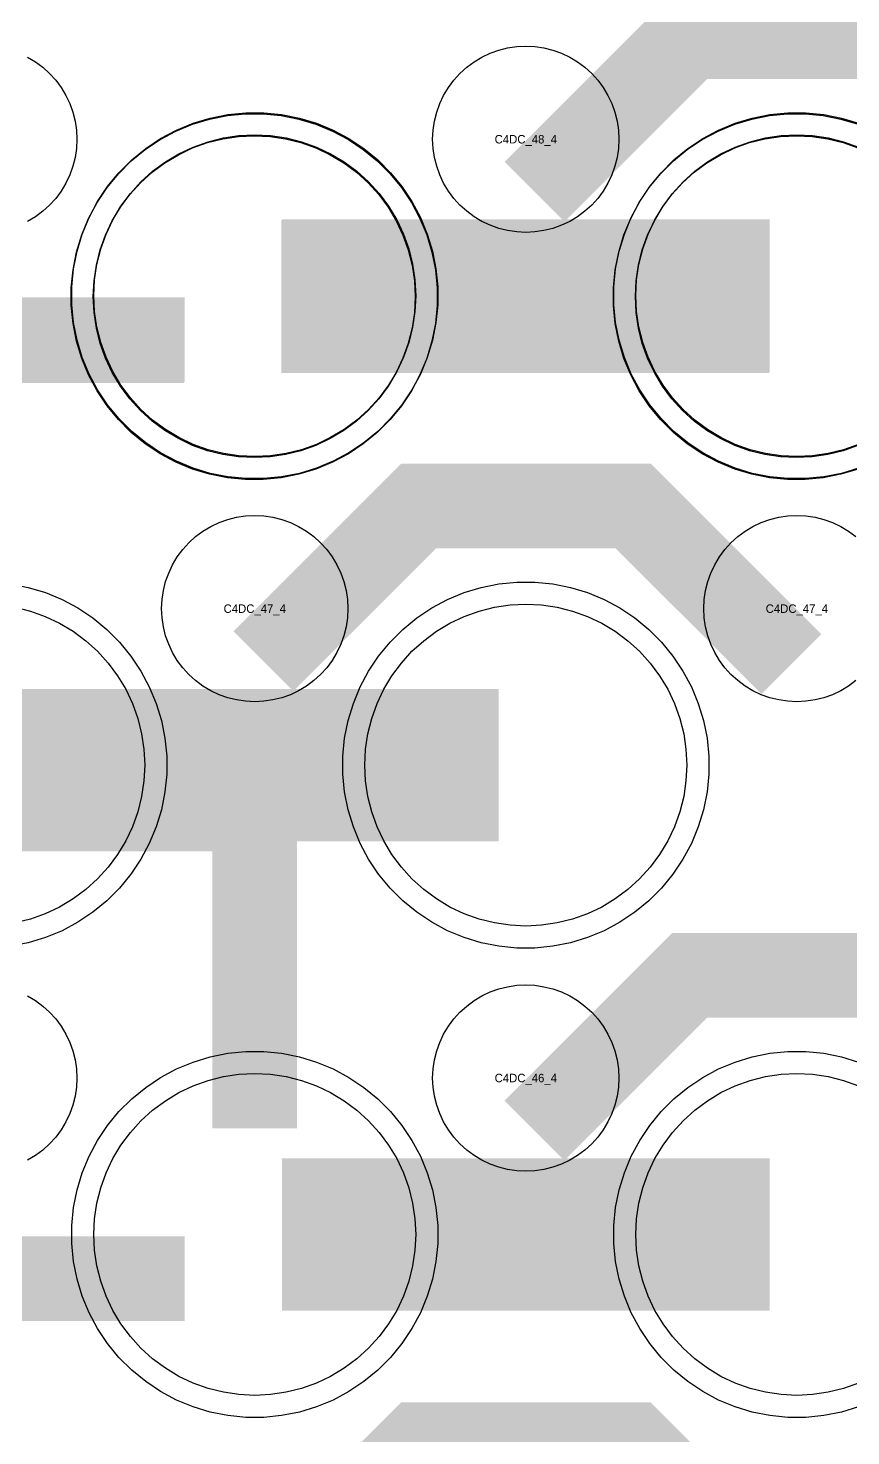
# Model space of a CAD drawing. Extents: x -11880 to 11880, y -14992 to 14992.
# Drawn here: x -10786.9 to -10544.1, y -8525.1 to -8109.5 of the extents above; entities that cross this region are included whole.
import ezdxf
from ezdxf.enums import TextEntityAlignment as Align

# ---------------------------------------------------------------- set-up
doc = ezdxf.new("R2010")
doc.units = 0
doc.header["$MEASUREMENT"] = 0
for name, color, linetype in [('GDS_775_DT_237', 138, 'CONTINUOUS'), ('RDL1_FS', 34, 'CONTINUOUS'), ('RDL_BS', 160, 'CONTINUOUS')]:
    doc.layers.add(name, color=color, linetype=linetype)

msp = doc.modelspace()

# ---------------------------------------------------------------- linework, layer by layer
at = {"layer": 'RDL1_FS', "color": 241, "true_color": 0xf7abae}
msp.add_lwpolyline([(-10720.149, -8236.281), (-10724.806, -8236.052), (-10729.417, -8235.368), (-10733.94, -8234.236), (-10738.33, -8232.664), (-10742.544, -8230.672), (-10746.544, -8228.274), (-10750.289, -8225.496), (-10753.743, -8222.366), (-10756.873, -8218.912), (-10759.651, -8215.167), (-10762.049, -8211.167), (-10764.041, -8206.953), (-10765.613, -8202.563), (-10766.745, -8198.04), (-10767.429, -8193.429), (-10767.658, -8188.772), (-10767.429, -8184.115), (-10766.745, -8179.504), (-10765.613, -8174.981), (-10764.041, -8170.591), (-10762.049, -8166.377), (-10759.651, -8162.377), (-10756.873, -8158.632), (-10753.743, -8155.178), (-10750.289, -8152.048), (-10746.544, -8149.27), (-10742.544, -8146.872), (-10738.33, -8144.88), (-10733.94, -8143.308), (-10729.417, -8142.176), (-10724.806, -8141.492), (-10720.149, -8141.263), (-10715.492, -8141.492), (-10710.881, -8142.176), (-10706.358, -8143.308), (-10701.968, -8144.88), (-10697.754, -8146.872), (-10693.754, -8149.27), (-10690.009, -8152.048), (-10686.555, -8155.178), (-10683.425, -8158.632), (-10680.647, -8162.377), (-10678.249, -8166.377), (-10676.257, -8170.591), (-10674.685, -8174.981), (-10673.553, -8179.504), (-10672.869, -8184.115), (-10672.64, -8188.772), (-10672.869, -8193.429), (-10673.553, -8198.04), (-10674.685, -8202.563), (-10676.257, -8206.953), (-10678.249, -8211.167), (-10680.647, -8215.167), (-10683.425, -8218.912), (-10686.555, -8222.366), (-10690.009, -8225.496), (-10693.754, -8228.274), (-10697.754, -8230.672), (-10701.968, -8232.664), (-10706.358, -8234.236), (-10710.881, -8235.368), (-10715.492, -8236.052)], close=True, dxfattribs=at)
at = {"layer": 'RDL1_FS'}
for points in [[(-10720, -8235.999), (-10724.657, -8235.77), (-10729.268, -8235.086), (-10733.791, -8233.954), (-10738.181, -8232.382), (-10742.395, -8230.39), (-10746.395, -8227.992), (-10750.14, -8225.214), (-10753.594, -8222.084), (-10756.724, -8218.63), (-10759.502, -8214.885), (-10761.9, -8210.885), (-10763.892, -8206.671), (-10765.464, -8202.281), (-10766.596, -8197.758), (-10767.28, -8193.147), (-10767.509, -8188.49), (-10767.28, -8183.833), (-10766.596, -8179.222), (-10765.464, -8174.699), (-10763.892, -8170.309), (-10761.9, -8166.095), (-10759.502, -8162.095), (-10756.724, -8158.35), (-10753.594, -8154.896), (-10750.14, -8151.766), (-10746.395, -8148.988), (-10742.395, -8146.59), (-10738.181, -8144.598), (-10733.791, -8143.026), (-10729.268, -8141.894), (-10724.657, -8141.21), (-10720, -8140.981), (-10715.343, -8141.21), (-10710.732, -8141.894), (-10706.209, -8143.026), (-10701.819, -8144.598), (-10697.605, -8146.59), (-10693.605, -8148.988), (-10689.86, -8151.766), (-10686.406, -8154.896), (-10683.276, -8158.35), (-10680.498, -8162.095), (-10678.1, -8166.095), (-10676.108, -8170.309), (-10674.536, -8174.699), (-10673.404, -8179.222), (-10672.72, -8183.833), (-10672.491, -8188.49), (-10672.72, -8193.147), (-10673.404, -8197.758), (-10674.536, -8202.281), (-10676.108, -8206.671), (-10678.1, -8210.885), (-10680.498, -8214.885), (-10683.276, -8218.63), (-10686.406, -8222.084), (-10689.86, -8225.214), (-10693.605, -8227.992), (-10697.605, -8230.39), (-10701.819, -8232.382), (-10706.209, -8233.954), (-10710.732, -8235.086), (-10715.343, -8235.77)], [(-10640, -8374.564), (-10644.657, -8374.335), (-10649.268, -8373.651), (-10653.791, -8372.519), (-10658.181, -8370.947), (-10662.395, -8368.955), (-10666.395, -8366.557), (-10670.14, -8363.779), (-10673.594, -8360.649), (-10676.724, -8357.195), (-10679.502, -8353.45), (-10681.9, -8349.45), (-10683.892, -8345.236), (-10685.464, -8340.846), (-10686.596, -8336.323), (-10687.28, -8331.712), (-10687.509, -8327.055), (-10687.28, -8322.398), (-10686.596, -8317.787), (-10685.464, -8313.264), (-10683.892, -8308.874), (-10681.9, -8304.66), (-10679.502, -8300.66), (-10676.724, -8296.915), (-10673.594, -8293.461), (-10670.14, -8290.331), (-10666.395, -8287.553), (-10662.395, -8285.155), (-10658.181, -8283.163), (-10653.791, -8281.591), (-10649.268, -8280.459), (-10644.657, -8279.775), (-10640, -8279.546), (-10635.343, -8279.775), (-10630.732, -8280.459), (-10626.209, -8281.591), (-10621.819, -8283.163), (-10617.605, -8285.155), (-10613.605, -8287.553), (-10609.86, -8290.331), (-10606.406, -8293.461), (-10603.276, -8296.915), (-10600.498, -8300.66), (-10598.1, -8304.66), (-10596.108, -8308.874), (-10594.536, -8313.264), (-10593.404, -8317.787), (-10592.72, -8322.398), (-10592.491, -8327.055), (-10592.72, -8331.712), (-10593.404, -8336.323), (-10594.536, -8340.846), (-10596.108, -8345.236), (-10598.1, -8349.45), (-10600.498, -8353.45), (-10603.276, -8357.195), (-10606.406, -8360.649), (-10609.86, -8363.779), (-10613.605, -8366.557), (-10617.605, -8368.955), (-10621.819, -8370.947), (-10626.209, -8372.519), (-10630.732, -8373.651), (-10635.343, -8374.335)], [(-10720, -8513.124), (-10724.657, -8512.895), (-10729.268, -8512.211), (-10733.791, -8511.079), (-10738.181, -8509.507), (-10742.395, -8507.515), (-10746.395, -8505.117), (-10750.14, -8502.339), (-10753.594, -8499.209), (-10756.724, -8495.755), (-10759.502, -8492.01), (-10761.9, -8488.01), (-10763.892, -8483.796), (-10765.464, -8479.406), (-10766.596, -8474.883), (-10767.28, -8470.272), (-10767.509, -8465.615), (-10767.28, -8460.958), (-10766.596, -8456.347), (-10765.464, -8451.824), (-10763.892, -8447.434), (-10761.9, -8443.22), (-10759.502, -8439.22), (-10756.724, -8435.475), (-10753.594, -8432.021), (-10750.14, -8428.891), (-10746.395, -8426.113), (-10742.395, -8423.715), (-10738.181, -8421.723), (-10733.791, -8420.151), (-10729.268, -8419.019), (-10724.657, -8418.335), (-10720, -8418.106), (-10715.343, -8418.335), (-10710.732, -8419.019), (-10706.209, -8420.151), (-10701.819, -8421.723), (-10697.605, -8423.715), (-10693.605, -8426.113), (-10689.86, -8428.891), (-10686.406, -8432.021), (-10683.276, -8435.475), (-10680.498, -8439.22), (-10678.1, -8443.22), (-10676.108, -8447.434), (-10674.536, -8451.824), (-10673.404, -8456.347), (-10672.72, -8460.958), (-10672.491, -8465.615), (-10672.72, -8470.272), (-10673.404, -8474.883), (-10674.536, -8479.406), (-10676.108, -8483.796), (-10678.1, -8488.01), (-10680.498, -8492.01), (-10683.276, -8495.755), (-10686.406, -8499.209), (-10689.86, -8502.339), (-10693.605, -8505.117), (-10697.605, -8507.515), (-10701.819, -8509.507), (-10706.209, -8511.079), (-10710.732, -8512.211), (-10715.343, -8512.895)]]:
    msp.add_lwpolyline(points, close=True, dxfattribs=at)
at = {"layer": 'RDL1_FS', "color": 241, "true_color": 0xf7abae}
msp.add_lwpolyline([(-10541.968, -8232.664), (-10546.358, -8234.236), (-10550.881, -8235.368), (-10555.492, -8236.052), (-10560.149, -8236.281), (-10564.806, -8236.052), (-10569.417, -8235.368), (-10573.94, -8234.236), (-10578.33, -8232.664), (-10582.544, -8230.672), (-10586.544, -8228.274), (-10590.289, -8225.496), (-10593.743, -8222.366), (-10596.873, -8218.912), (-10599.651, -8215.167), (-10602.049, -8211.167), (-10604.041, -8206.953), (-10605.613, -8202.563), (-10606.745, -8198.04), (-10607.429, -8193.429), (-10607.658, -8188.772), (-10607.429, -8184.115), (-10606.745, -8179.504), (-10605.613, -8174.981), (-10604.041, -8170.591), (-10602.049, -8166.377), (-10599.651, -8162.377), (-10596.873, -8158.632), (-10593.743, -8155.178), (-10590.289, -8152.048), (-10586.544, -8149.27), (-10582.544, -8146.872), (-10578.33, -8144.88), (-10573.94, -8143.308), (-10569.417, -8142.176), (-10564.806, -8141.492), (-10560.149, -8141.263), (-10555.492, -8141.492), (-10550.881, -8142.176), (-10546.358, -8143.308), (-10541.968, -8144.88)], dxfattribs=at)
at = {"layer": 'RDL1_FS'}
for points in [[(-10541.819, -8232.382), (-10546.209, -8233.954), (-10550.732, -8235.086), (-10555.343, -8235.77), (-10560, -8235.999), (-10564.657, -8235.77), (-10569.268, -8235.086), (-10573.791, -8233.954), (-10578.181, -8232.382), (-10582.395, -8230.39), (-10586.395, -8227.992), (-10590.14, -8225.214), (-10593.594, -8222.084), (-10596.724, -8218.63), (-10599.502, -8214.885), (-10601.9, -8210.885), (-10603.892, -8206.671), (-10605.464, -8202.281), (-10606.596, -8197.758), (-10607.28, -8193.147), (-10607.509, -8188.49), (-10607.28, -8183.833), (-10606.596, -8179.222), (-10605.464, -8174.699), (-10603.892, -8170.309), (-10601.9, -8166.095), (-10599.502, -8162.095), (-10596.724, -8158.35), (-10593.594, -8154.896), (-10590.14, -8151.766), (-10586.395, -8148.988), (-10582.395, -8146.59), (-10578.181, -8144.598), (-10573.791, -8143.026), (-10569.268, -8141.894), (-10564.657, -8141.21), (-10560, -8140.981), (-10555.343, -8141.21), (-10550.732, -8141.894), (-10546.209, -8143.026), (-10541.819, -8144.598)], [(-10790.732, -8280.459), (-10786.209, -8281.591), (-10781.819, -8283.163), (-10777.605, -8285.155), (-10773.605, -8287.553), (-10769.86, -8290.331), (-10766.406, -8293.461), (-10763.276, -8296.915), (-10760.498, -8300.66), (-10758.1, -8304.66), (-10756.108, -8308.874), (-10754.536, -8313.264), (-10753.404, -8317.787), (-10752.72, -8322.398), (-10752.491, -8327.055), (-10752.72, -8331.712), (-10753.404, -8336.323), (-10754.536, -8340.846), (-10756.108, -8345.236), (-10758.1, -8349.45), (-10760.498, -8353.45), (-10763.276, -8357.195), (-10766.406, -8360.649), (-10769.86, -8363.779), (-10773.605, -8366.557), (-10777.605, -8368.955), (-10781.819, -8370.947), (-10786.209, -8372.519), (-10790.732, -8373.651)], [(-10541.819, -8509.507), (-10546.209, -8511.079), (-10550.732, -8512.211), (-10555.343, -8512.895), (-10560, -8513.124), (-10564.657, -8512.895), (-10569.268, -8512.211), (-10573.791, -8511.079), (-10578.181, -8509.507), (-10582.395, -8507.515), (-10586.395, -8505.117), (-10590.14, -8502.339), (-10593.594, -8499.209), (-10596.724, -8495.755), (-10599.502, -8492.01), (-10601.9, -8488.01), (-10603.892, -8483.796), (-10605.464, -8479.406), (-10606.596, -8474.883), (-10607.28, -8470.272), (-10607.509, -8465.615), (-10607.28, -8460.958), (-10606.596, -8456.347), (-10605.464, -8451.824), (-10603.892, -8447.434), (-10601.9, -8443.22), (-10599.502, -8439.22), (-10596.724, -8435.475), (-10593.594, -8432.021), (-10590.14, -8428.891), (-10586.395, -8426.113), (-10582.395, -8423.715), (-10578.181, -8421.723), (-10573.791, -8420.151), (-10569.268, -8419.019), (-10564.657, -8418.335), (-10560, -8418.106), (-10555.343, -8418.335), (-10550.732, -8419.019), (-10546.209, -8420.151), (-10541.819, -8421.723)]]:
    msp.add_lwpolyline(points, dxfattribs=at)
at = {"layer": 'RDL1_FS', "color": 241, "true_color": 0xf7abae}
for points in [[(-10712.147, -8188.772, 45, 45, 0), (-10640.147, -8188.772, 45, 45, 0)], [(-10640.147, -8188.772, 45, 45, 0), (-10568.147, -8188.772, 45, 45, 0)]]:
    msp.add_lwpolyline(points, format="xyseb", dxfattribs=at)
at = {"layer": 'RDL1_FS'}
for points in [[(-10711.998, -8188.49, 45, 45, 0), (-10639.998, -8188.49, 45, 45, 0)], [(-10639.998, -8188.49, 45, 45, 0), (-10567.998, -8188.49, 45, 45, 0)], [(-10791.998, -8327.055, 45, 45, 0), (-10719.998, -8327.055, 45, 45, 0)], [(-10719.998, -8327.055, 45, 45, 0), (-10647.998, -8327.055, 45, 45, 0)], [(-10711.998, -8465.615, 45, 45, 0), (-10639.998, -8465.615, 45, 45, 0)], [(-10639.998, -8465.615, 45, 45, 0), (-10567.998, -8465.615, 45, 45, 0)]]:
    msp.add_lwpolyline(points, format="xyseb", dxfattribs=at)
at = {"layer": 'RDL_BS'}
for points in [[(-10637.438, -8157.804, 25, 25, 0), (-10591.623, -8111.989, 25, 25, 0), (-10558.07, -8111.989, 25, 25, 0)], [(-10481.599, -8158.703, 25, 25, 0), (-10528.313, -8111.989, 25, 25, 0), (-10558.071, -8111.989, 25, 25, 0)], [(-10849.984, -8201.503, 25, 25, 0), (-10740.719, -8201.503, 25, 25, 0)], [(-10717.438, -8296.369, 25, 25, 0), (-10671.623, -8250.554, 25, 25, 0), (-10638.07, -8250.554, 25, 25, 0)], [(-10561.599, -8297.268, 25, 25, 0), (-10608.313, -8250.554, 25, 25, 0), (-10638.071, -8250.554, 25, 25, 0)], [(-10720, -8434.31, 25, 25, 0), (-10720, -8327.533, 25, 25, 0)], [(-10720, -8434.31, 25, 25, 0), (-10720, -8327.533, 25, 25, 0)], [(-10707.5, -8340.033, 25, 25, 0), (-10793.333, -8340.033, 25, 25, 0)], [(-10707.5, -8340.033, 25, 25, 0), (-10772.167, -8340.033, 25, 25, 0)], [(-10637.438, -8434.929, 25, 25, 0), (-10591.623, -8389.114, 25, 25, 0), (-10558.07, -8389.114, 25, 25, 0)], [(-10481.599, -8435.828, 25, 25, 0), (-10528.313, -8389.114, 25, 25, 0), (-10558.071, -8389.114, 25, 25, 0)], [(-10849.984, -8478.628, 25, 25, 0), (-10740.719, -8478.628, 25, 25, 0)], [(-10717.438, -8573.494, 25, 25, 0), (-10671.623, -8527.679, 25, 25, 0), (-10638.07, -8527.679, 25, 25, 0)], [(-10561.599, -8574.393, 25, 25, 0), (-10608.313, -8527.679, 25, 25, 0), (-10638.071, -8527.679, 25, 25, 0)]]:
    msp.add_lwpolyline(points, format="xyseb", dxfattribs=at)
for points in [[(-10640, -8169.796), (-10642.693, -8169.664), (-10645.365, -8169.268), (-10647.984, -8168.611), (-10650.519, -8167.704), (-10652.956, -8166.552), (-10655.28, -8165.159), (-10657.443, -8163.556), (-10659.442, -8161.744), (-10661.254, -8159.745), (-10662.857, -8157.582), (-10664.25, -8155.258), (-10665.402, -8152.821), (-10666.309, -8150.286), (-10666.966, -8147.667), (-10667.362, -8144.995), (-10667.494, -8142.302), (-10667.362, -8139.609), (-10666.966, -8136.937), (-10666.309, -8134.318), (-10665.402, -8131.783), (-10664.25, -8129.346), (-10662.857, -8127.022), (-10661.254, -8124.859), (-10659.442, -8122.86), (-10657.443, -8121.048), (-10655.28, -8119.445), (-10652.956, -8118.052), (-10650.519, -8116.9), (-10647.984, -8115.993), (-10645.365, -8115.336), (-10642.693, -8114.94), (-10640, -8114.808), (-10637.307, -8114.94), (-10634.635, -8115.336), (-10632.016, -8115.993), (-10629.481, -8116.9), (-10627.044, -8118.052), (-10624.72, -8119.445), (-10622.557, -8121.048), (-10620.558, -8122.86), (-10618.746, -8124.859), (-10617.143, -8127.022), (-10615.75, -8129.346), (-10614.598, -8131.783), (-10613.691, -8134.318), (-10613.034, -8136.937), (-10612.638, -8139.609), (-10612.506, -8142.302), (-10612.638, -8144.995), (-10613.034, -8147.667), (-10613.691, -8150.286), (-10614.598, -8152.821), (-10615.75, -8155.258), (-10617.143, -8157.582), (-10618.746, -8159.745), (-10620.558, -8161.744), (-10622.557, -8163.556), (-10624.72, -8165.159), (-10627.044, -8166.552), (-10629.481, -8167.704), (-10632.016, -8168.611), (-10634.635, -8169.268), (-10637.307, -8169.664)], [(-10722.644, -8242.49), (-10727.938, -8241.973), (-10733.165, -8240.927), (-10738.205, -8239.396), (-10743.115, -8237.365), (-10747.777, -8234.873), (-10752.191, -8231.926), (-10756.292, -8228.564), (-10760.074, -8224.782), (-10763.436, -8220.681), (-10766.383, -8216.267), (-10768.875, -8211.605), (-10770.906, -8206.695), (-10772.437, -8201.655), (-10773.483, -8196.428), (-10774, -8191.134), (-10774, -8185.846), (-10773.483, -8180.552), (-10772.437, -8175.325), (-10770.906, -8170.285), (-10768.875, -8165.375), (-10766.383, -8160.713), (-10763.436, -8156.299), (-10760.074, -8152.198), (-10756.292, -8148.416), (-10752.191, -8145.054), (-10747.777, -8142.107), (-10743.115, -8139.615), (-10738.205, -8137.584), (-10733.165, -8136.053), (-10727.938, -8135.007), (-10722.644, -8134.49), (-10717.356, -8134.49), (-10712.062, -8135.007), (-10706.835, -8136.053), (-10701.795, -8137.584), (-10696.885, -8139.615), (-10692.223, -8142.107), (-10687.809, -8145.054), (-10683.708, -8148.416), (-10679.926, -8152.198), (-10676.564, -8156.299), (-10673.617, -8160.713), (-10671.125, -8165.375), (-10669.094, -8170.285), (-10667.563, -8175.325), (-10666.517, -8180.552), (-10666, -8185.846), (-10666, -8191.134), (-10666.517, -8196.428), (-10667.563, -8201.655), (-10669.094, -8206.695), (-10671.125, -8211.605), (-10673.617, -8216.267), (-10676.564, -8220.681), (-10679.926, -8224.782), (-10683.708, -8228.564), (-10687.809, -8231.926), (-10692.223, -8234.873), (-10696.885, -8237.365), (-10701.795, -8239.396), (-10706.835, -8240.927), (-10712.062, -8241.973), (-10717.356, -8242.49)], [(-10720, -8308.361), (-10722.693, -8308.229), (-10725.365, -8307.833), (-10727.984, -8307.176), (-10730.519, -8306.269), (-10732.956, -8305.117), (-10735.28, -8303.724), (-10737.443, -8302.121), (-10739.442, -8300.309), (-10741.254, -8298.31), (-10742.857, -8296.147), (-10744.25, -8293.823), (-10745.402, -8291.386), (-10746.309, -8288.851), (-10746.966, -8286.232), (-10747.362, -8283.56), (-10747.494, -8280.867), (-10747.362, -8278.174), (-10746.966, -8275.502), (-10746.309, -8272.883), (-10745.402, -8270.348), (-10744.25, -8267.911), (-10742.857, -8265.587), (-10741.254, -8263.424), (-10739.442, -8261.425), (-10737.443, -8259.613), (-10735.28, -8258.01), (-10732.956, -8256.617), (-10730.519, -8255.465), (-10727.984, -8254.558), (-10725.365, -8253.901), (-10722.693, -8253.505), (-10720, -8253.373), (-10717.307, -8253.505), (-10714.635, -8253.901), (-10712.016, -8254.558), (-10709.481, -8255.465), (-10707.044, -8256.617), (-10704.72, -8258.01), (-10702.557, -8259.613), (-10700.558, -8261.425), (-10698.746, -8263.424), (-10697.143, -8265.587), (-10695.75, -8267.911), (-10694.598, -8270.348), (-10693.691, -8272.883), (-10693.034, -8275.502), (-10692.638, -8278.174), (-10692.506, -8280.867), (-10692.638, -8283.56), (-10693.034, -8286.232), (-10693.691, -8288.851), (-10694.598, -8291.386), (-10695.75, -8293.823), (-10697.143, -8296.147), (-10698.746, -8298.31), (-10700.558, -8300.309), (-10702.557, -8302.121), (-10704.72, -8303.724), (-10707.044, -8305.117), (-10709.481, -8306.269), (-10712.016, -8307.176), (-10714.635, -8307.833), (-10717.307, -8308.229)], [(-10642.644, -8381.055), (-10647.938, -8380.538), (-10653.165, -8379.492), (-10658.205, -8377.961), (-10663.115, -8375.93), (-10667.777, -8373.438), (-10672.191, -8370.491), (-10676.292, -8367.129), (-10680.074, -8363.347), (-10683.436, -8359.246), (-10686.383, -8354.832), (-10688.875, -8350.17), (-10690.906, -8345.26), (-10692.437, -8340.22), (-10693.483, -8334.993), (-10694, -8329.699), (-10694, -8324.411), (-10693.483, -8319.117), (-10692.437, -8313.89), (-10690.906, -8308.85), (-10688.875, -8303.94), (-10686.383, -8299.278), (-10683.436, -8294.864), (-10680.074, -8290.763), (-10676.292, -8286.981), (-10672.191, -8283.619), (-10667.777, -8280.672), (-10663.115, -8278.18), (-10658.205, -8276.149), (-10653.165, -8274.618), (-10647.938, -8273.572), (-10642.644, -8273.055), (-10637.356, -8273.055), (-10632.062, -8273.572), (-10626.835, -8274.618), (-10621.795, -8276.149), (-10616.885, -8278.18), (-10612.223, -8280.672), (-10607.809, -8283.619), (-10603.708, -8286.981), (-10599.926, -8290.763), (-10596.564, -8294.864), (-10593.617, -8299.278), (-10591.125, -8303.94), (-10589.094, -8308.85), (-10587.563, -8313.89), (-10586.517, -8319.117), (-10586, -8324.411), (-10586, -8329.699), (-10586.517, -8334.993), (-10587.563, -8340.22), (-10589.094, -8345.26), (-10591.125, -8350.17), (-10593.617, -8354.832), (-10596.564, -8359.246), (-10599.926, -8363.347), (-10603.708, -8367.129), (-10607.809, -8370.491), (-10612.223, -8373.438), (-10616.885, -8375.93), (-10621.795, -8377.961), (-10626.835, -8379.492), (-10632.062, -8380.538), (-10637.356, -8381.055)], [(-10640, -8446.921), (-10642.693, -8446.789), (-10645.365, -8446.393), (-10647.984, -8445.736), (-10650.519, -8444.829), (-10652.956, -8443.677), (-10655.28, -8442.284), (-10657.443, -8440.681), (-10659.442, -8438.869), (-10661.254, -8436.87), (-10662.857, -8434.707), (-10664.25, -8432.383), (-10665.402, -8429.946), (-10666.309, -8427.411), (-10666.966, -8424.792), (-10667.362, -8422.12), (-10667.494, -8419.427), (-10667.362, -8416.734), (-10666.966, -8414.062), (-10666.309, -8411.443), (-10665.402, -8408.908), (-10664.25, -8406.471), (-10662.857, -8404.147), (-10661.254, -8401.984), (-10659.442, -8399.985), (-10657.443, -8398.173), (-10655.28, -8396.57), (-10652.956, -8395.177), (-10650.519, -8394.025), (-10647.984, -8393.118), (-10645.365, -8392.461), (-10642.693, -8392.065), (-10640, -8391.933), (-10637.307, -8392.065), (-10634.635, -8392.461), (-10632.016, -8393.118), (-10629.481, -8394.025), (-10627.044, -8395.177), (-10624.72, -8396.57), (-10622.557, -8398.173), (-10620.558, -8399.985), (-10618.746, -8401.984), (-10617.143, -8404.147), (-10615.75, -8406.471), (-10614.598, -8408.908), (-10613.691, -8411.443), (-10613.034, -8414.062), (-10612.638, -8416.734), (-10612.506, -8419.427), (-10612.638, -8422.12), (-10613.034, -8424.792), (-10613.691, -8427.411), (-10614.598, -8429.946), (-10615.75, -8432.383), (-10617.143, -8434.707), (-10618.746, -8436.87), (-10620.558, -8438.869), (-10622.557, -8440.681), (-10624.72, -8442.284), (-10627.044, -8443.677), (-10629.481, -8444.829), (-10632.016, -8445.736), (-10634.635, -8446.393), (-10637.307, -8446.789)], [(-10722.644, -8519.615), (-10727.938, -8519.098), (-10733.165, -8518.052), (-10738.205, -8516.521), (-10743.115, -8514.49), (-10747.777, -8511.998), (-10752.191, -8509.051), (-10756.292, -8505.689), (-10760.074, -8501.907), (-10763.436, -8497.806), (-10766.383, -8493.392), (-10768.875, -8488.73), (-10770.906, -8483.82), (-10772.437, -8478.78), (-10773.483, -8473.553), (-10774, -8468.259), (-10774, -8462.971), (-10773.483, -8457.677), (-10772.437, -8452.45), (-10770.906, -8447.41), (-10768.875, -8442.5), (-10766.383, -8437.838), (-10763.436, -8433.424), (-10760.074, -8429.323), (-10756.292, -8425.541), (-10752.191, -8422.179), (-10747.777, -8419.232), (-10743.115, -8416.74), (-10738.205, -8414.709), (-10733.165, -8413.178), (-10727.938, -8412.132), (-10722.644, -8411.615), (-10717.356, -8411.615), (-10712.062, -8412.132), (-10706.835, -8413.178), (-10701.795, -8414.709), (-10696.885, -8416.74), (-10692.223, -8419.232), (-10687.809, -8422.179), (-10683.708, -8425.541), (-10679.926, -8429.323), (-10676.564, -8433.424), (-10673.617, -8437.838), (-10671.125, -8442.5), (-10669.094, -8447.41), (-10667.563, -8452.45), (-10666.517, -8457.677), (-10666, -8462.971), (-10666, -8468.259), (-10666.517, -8473.553), (-10667.563, -8478.78), (-10669.094, -8483.82), (-10671.125, -8488.73), (-10673.617, -8493.392), (-10676.564, -8497.806), (-10679.926, -8501.907), (-10683.708, -8505.689), (-10687.809, -8509.051), (-10692.223, -8511.998), (-10696.885, -8514.49), (-10701.795, -8516.521), (-10706.835, -8518.052), (-10712.062, -8519.098), (-10717.356, -8519.615)]]:
    msp.add_lwpolyline(points, close=True, dxfattribs=at)
for points in [[(-10787.044, -8118.052), (-10784.72, -8119.445), (-10782.557, -8121.048), (-10780.558, -8122.86), (-10778.746, -8124.859), (-10777.143, -8127.022), (-10775.75, -8129.346), (-10774.598, -8131.783), (-10773.691, -8134.318), (-10773.034, -8136.937), (-10772.638, -8139.609), (-10772.506, -8142.302), (-10772.638, -8144.995), (-10773.034, -8147.667), (-10773.691, -8150.286), (-10774.598, -8152.821), (-10775.75, -8155.258), (-10777.143, -8157.582), (-10778.746, -8159.745), (-10780.558, -8161.744), (-10782.557, -8163.556), (-10784.72, -8165.159), (-10787.044, -8166.552)], [(-10541.795, -8239.396), (-10546.835, -8240.927), (-10552.062, -8241.973), (-10557.356, -8242.49), (-10562.644, -8242.49), (-10567.938, -8241.973), (-10573.165, -8240.927), (-10578.205, -8239.396), (-10583.115, -8237.365), (-10587.777, -8234.873), (-10592.191, -8231.926), (-10596.292, -8228.564), (-10600.074, -8224.782), (-10603.436, -8220.681), (-10606.383, -8216.267), (-10608.875, -8211.605), (-10610.906, -8206.695), (-10612.437, -8201.655), (-10613.483, -8196.428), (-10614, -8191.134), (-10614, -8185.846), (-10613.483, -8180.552), (-10612.437, -8175.325), (-10610.906, -8170.285), (-10608.875, -8165.375), (-10606.383, -8160.713), (-10603.436, -8156.299), (-10600.074, -8152.198), (-10596.292, -8148.416), (-10592.191, -8145.054), (-10587.777, -8142.107), (-10583.115, -8139.615), (-10578.205, -8137.584), (-10573.165, -8136.053), (-10567.938, -8135.007), (-10562.644, -8134.49), (-10557.356, -8134.49), (-10552.062, -8135.007), (-10546.835, -8136.053), (-10541.795, -8137.584)], [(-10542.557, -8302.121), (-10544.72, -8303.724), (-10547.044, -8305.117), (-10549.481, -8306.269), (-10552.016, -8307.176), (-10554.635, -8307.833), (-10557.307, -8308.229), (-10560, -8308.361), (-10562.693, -8308.229), (-10565.365, -8307.833), (-10567.984, -8307.176), (-10570.519, -8306.269), (-10572.956, -8305.117), (-10575.28, -8303.724), (-10577.443, -8302.121), (-10579.442, -8300.309), (-10581.254, -8298.31), (-10582.857, -8296.147), (-10584.25, -8293.823), (-10585.402, -8291.386), (-10586.309, -8288.851), (-10586.966, -8286.232), (-10587.362, -8283.56), (-10587.494, -8280.867), (-10587.362, -8278.174), (-10586.966, -8275.502), (-10586.309, -8272.883), (-10585.402, -8270.348), (-10584.25, -8267.911), (-10582.857, -8265.587), (-10581.254, -8263.424), (-10579.442, -8261.425), (-10577.443, -8259.613), (-10575.28, -8258.01), (-10572.956, -8256.617), (-10570.519, -8255.465), (-10567.984, -8254.558), (-10565.365, -8253.901), (-10562.693, -8253.505), (-10560, -8253.373), (-10557.307, -8253.505), (-10554.635, -8253.901), (-10552.016, -8254.558), (-10549.481, -8255.465), (-10547.044, -8256.617), (-10544.72, -8258.01), (-10542.557, -8259.613)], [(-10792.062, -8273.572), (-10786.835, -8274.618), (-10781.795, -8276.149), (-10776.885, -8278.18), (-10772.223, -8280.672), (-10767.809, -8283.619), (-10763.708, -8286.981), (-10759.926, -8290.763), (-10756.564, -8294.864), (-10753.617, -8299.278), (-10751.125, -8303.94), (-10749.094, -8308.85), (-10747.563, -8313.89), (-10746.517, -8319.117), (-10746, -8324.411), (-10746, -8329.699), (-10746.517, -8334.993), (-10747.563, -8340.22), (-10749.094, -8345.26), (-10751.125, -8350.17), (-10753.617, -8354.832), (-10756.564, -8359.246), (-10759.926, -8363.347), (-10763.708, -8367.129), (-10767.809, -8370.491), (-10772.223, -8373.438), (-10776.885, -8375.93), (-10781.795, -8377.961), (-10786.835, -8379.492), (-10792.062, -8380.538)], [(-10787.044, -8395.177), (-10784.72, -8396.57), (-10782.557, -8398.173), (-10780.558, -8399.985), (-10778.746, -8401.984), (-10777.143, -8404.147), (-10775.75, -8406.471), (-10774.598, -8408.908), (-10773.691, -8411.443), (-10773.034, -8414.062), (-10772.638, -8416.734), (-10772.506, -8419.427), (-10772.638, -8422.12), (-10773.034, -8424.792), (-10773.691, -8427.411), (-10774.598, -8429.946), (-10775.75, -8432.383), (-10777.143, -8434.707), (-10778.746, -8436.87), (-10780.558, -8438.869), (-10782.557, -8440.681), (-10784.72, -8442.284), (-10787.044, -8443.677)], [(-10541.795, -8516.521), (-10546.835, -8518.052), (-10552.062, -8519.098), (-10557.356, -8519.615), (-10562.644, -8519.615), (-10567.938, -8519.098), (-10573.165, -8518.052), (-10578.205, -8516.521), (-10583.115, -8514.49), (-10587.777, -8511.998), (-10592.191, -8509.051), (-10596.292, -8505.689), (-10600.074, -8501.907), (-10603.436, -8497.806), (-10606.383, -8493.392), (-10608.875, -8488.73), (-10610.906, -8483.82), (-10612.437, -8478.78), (-10613.483, -8473.553), (-10614, -8468.259), (-10614, -8462.971), (-10613.483, -8457.677), (-10612.437, -8452.45), (-10610.906, -8447.41), (-10608.875, -8442.5), (-10606.383, -8437.838), (-10603.436, -8433.424), (-10600.074, -8429.323), (-10596.292, -8425.541), (-10592.191, -8422.179), (-10587.777, -8419.232), (-10583.115, -8416.74), (-10578.205, -8414.709), (-10573.165, -8413.178), (-10567.938, -8412.132), (-10562.644, -8411.615), (-10557.356, -8411.615), (-10552.062, -8412.132), (-10546.835, -8413.178), (-10541.795, -8414.709)]]:
    msp.add_lwpolyline(points, dxfattribs=at)
at = {"layer": 'RDL_BS', "color": 241, "true_color": 0xf7abae}
msp.add_lwpolyline([(-10722.793, -8242.772), (-10728.087, -8242.255), (-10733.314, -8241.209), (-10738.354, -8239.678), (-10743.264, -8237.647), (-10747.926, -8235.155), (-10752.34, -8232.208), (-10756.441, -8228.846), (-10760.223, -8225.064), (-10763.585, -8220.963), (-10766.532, -8216.549), (-10769.024, -8211.887), (-10771.055, -8206.977), (-10772.586, -8201.937), (-10773.632, -8196.71), (-10774.149, -8191.416), (-10774.149, -8186.128), (-10773.632, -8180.834), (-10772.586, -8175.607), (-10771.055, -8170.567), (-10769.024, -8165.657), (-10766.532, -8160.995), (-10763.585, -8156.581), (-10760.223, -8152.48), (-10756.441, -8148.698), (-10752.34, -8145.336), (-10747.926, -8142.389), (-10743.264, -8139.897), (-10738.354, -8137.866), (-10733.314, -8136.335), (-10728.087, -8135.289), (-10722.793, -8134.772), (-10717.505, -8134.772), (-10712.211, -8135.289), (-10706.984, -8136.335), (-10701.944, -8137.866), (-10697.034, -8139.897), (-10692.372, -8142.389), (-10687.958, -8145.336), (-10683.857, -8148.698), (-10680.075, -8152.48), (-10676.713, -8156.581), (-10673.766, -8160.995), (-10671.274, -8165.657), (-10669.243, -8170.567), (-10667.712, -8175.607), (-10666.666, -8180.834), (-10666.149, -8186.128), (-10666.149, -8191.416), (-10666.666, -8196.71), (-10667.712, -8201.937), (-10669.243, -8206.977), (-10671.274, -8211.887), (-10673.766, -8216.549), (-10676.713, -8220.963), (-10680.075, -8225.064), (-10683.857, -8228.846), (-10687.958, -8232.208), (-10692.372, -8235.155), (-10697.034, -8237.647), (-10701.944, -8239.678), (-10706.984, -8241.209), (-10712.211, -8242.255), (-10717.505, -8242.772)], close=True, dxfattribs=at)
msp.add_lwpolyline([(-10541.944, -8239.678), (-10546.984, -8241.209), (-10552.211, -8242.255), (-10557.505, -8242.772), (-10562.793, -8242.772), (-10568.087, -8242.255), (-10573.314, -8241.209), (-10578.354, -8239.678), (-10583.264, -8237.647), (-10587.926, -8235.155), (-10592.34, -8232.208), (-10596.441, -8228.846), (-10600.223, -8225.064), (-10603.585, -8220.963), (-10606.532, -8216.549), (-10609.024, -8211.887), (-10611.055, -8206.977), (-10612.586, -8201.937), (-10613.632, -8196.71), (-10614.149, -8191.416), (-10614.149, -8186.128), (-10613.632, -8180.834), (-10612.586, -8175.607), (-10611.055, -8170.567), (-10609.024, -8165.657), (-10606.532, -8160.995), (-10603.585, -8156.581), (-10600.223, -8152.48), (-10596.441, -8148.698), (-10592.34, -8145.336), (-10587.926, -8142.389), (-10583.264, -8139.897), (-10578.354, -8137.866), (-10573.314, -8136.335), (-10568.087, -8135.289), (-10562.793, -8134.772), (-10557.505, -8134.772), (-10552.211, -8135.289), (-10546.984, -8136.335), (-10541.944, -8137.866)], dxfattribs=at)
msp.add_lwpolyline([(-10850.133, -8201.785, 25, 25, 0), (-10740.868, -8201.785, 25, 25, 0)], format="xyseb", dxfattribs=at)

# ---------------------------------------------------------------- texts
at = {"layer": 'GDS_775_DT_237'}
for s, p in [('C4DC_48_4', (-10640, -8142.302)), ('C4DC_48_4', (-10640, -8142.302)), ('C4DC_47_4', (-10720, -8280.867)), ('C4DC_47_4', (-10720, -8280.867)), ('C4DC_47_4', (-10560, -8280.867)), ('C4DC_47_4', (-10560, -8280.867)), ('C4DC_46_4', (-10640, -8419.427)), ('C4DC_46_4', (-10640, -8419.427))]:
    msp.add_text(s, height=2.5, dxfattribs=at).set_placement(p, align=Align.MIDDLE_CENTER)

doc.saveas('drawing.dxf')
